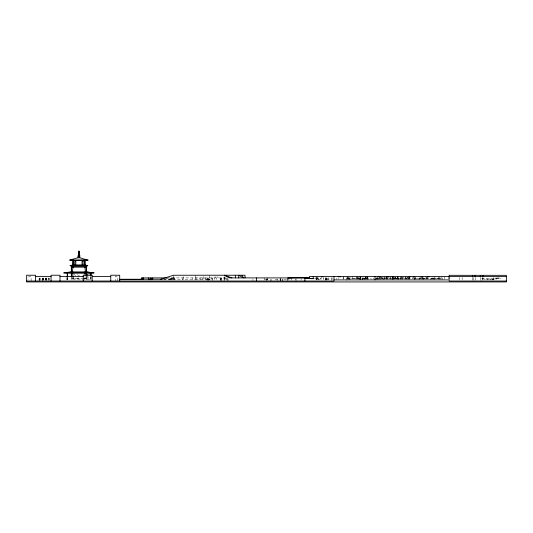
<?xml version="1.0" encoding="UTF-8"?>
<svg xmlns="http://www.w3.org/2000/svg" width="533" height="533" viewBox="0 0 533 533"><rect width="100%" height="100%" fill="white"/><g stroke="black" fill="none" stroke-linecap="round" stroke-linejoin="round"><path stroke-width="0.4" stroke-dasharray="2.67 2" d="M316.742 279.918L316.755 278.546L319.094 279.918L321.219 277.999M224.02 279.472L224.12 277.906L224.12 279.472M359.828 279.918L359.915 278.799L360.714 279.918L359.628 278.799L359.628 279.918M348.888 279.359L349.008 278.239L350.141 279.359L350.141 278.239L347.096 278.239M376.691 279.245L377.084 276.567L377.084 279.245M316.535 279.918L316.755 278.546M326.116 279.918L326.336 278.799L327.908 279.918M264.435 280.038L264.868 277.906M419.664 279.359L419.891 277.407M220.962 279.472L221.295 277.906L221.295 281.031L220.622 277.906L220.622 281.031M325.11 279.692L325.55 277.686M349.521 279.079L348.442 278.239L348.249 279.079L348.169 278.239L348.169 279.079L350.334 279.079M364.872 279.245L365.185 277.906M280.511 279.332L280.178 280.751L280.178 277.906L280.678 280.038M363.193 276.567L362.4 279.918L362.4 278.239M323.231 279.692L323.738 277.686L323.724 279.692M363.093 279.079L363.306 278.239L362.6 279.079M394.247 278.239L394.087 278.799L393.82 278.239M207.337 279.918L207.604 279.039L208.556 279.918M315.989 279.692L316.622 277.686M364.938 279.245L365.831 276.567M394.8 277.686L394.94 278.799L395.259 277.973L393.647 277.959L394.167 278.799M223.927 281.031L225.153 277.906L225.153 279.472M396.752 278.239L397.172 278.799L397.611 277.686L398.311 279.359M392.908 278.799L393.474 277.686L394.034 278.799L395.04 277.686M169.381 279.685L169.854 278.799M404.853 279.359L405.486 278.239L406.672 279.079M394.94 278.799L395.599 277.686L396.692 278.799L396.246 277.686L396.246 278.799M364.839 279.918L364.839 278.239L365.971 276.567M210.941 279.492L212.121 277.906M207.977 278.799L207.097 279.918L207.097 278.799L209.269 278.799L209.982 279.918L208.763 278.799L208.749 279.918L208.203 278.799M169.84 279.785L171.939 277.16M405.013 276.987L406.852 278.239L408.198 276.567M325.43 279.918L326.336 278.799L327.489 279.918L327.489 278.799M408.311 279.359L409.244 278.239L409.244 279.359M419.578 279.359L420.617 278.239L421.19 276.567L421.19 278.239M170.427 279.918L171.473 278.799M364.839 278.239L366.617 276.567L366.617 278.239M431.59 279.079L432.549 278.239L434.275 279.245M423.728 279.079L424.694 278.239L425.76 279.079M205.785 279.918L207.097 278.799M206.537 279.918L207.604 279.039L208.27 279.918M498.415 278.799L499.548 277.906M406.852 278.239L408.564 276.987M402.075 278.239L403.821 276.987M406.985 278.239L408.171 277.407L408.171 278.239M412.162 278.239L413.988 276.987M482.891 278.799L487.315 279.918L490.133 278.799L492.805 279.918L494.557 278.799L494.557 279.918M418.578 279.245L420.617 278.239L420.617 279.918M166.076 278.846L168.315 277.906L168.315 279.472M495.597 278.799L497.709 277.959M494.557 278.799L491.613 279.918L491.613 278.799L492.805 279.918M421.876 279.079L424.694 278.239M315.616 276.987L317.082 278.239L318.514 277.82M408.684 278.239L410.163 277.82M167.182 277.906L228.257 277.906M387.384 277.953L385.152 277.953L385.152 279.265M46.864 278.133L45.325 278.133L45.325 280.138M83.614 278.153L86.293 278.153M360.261 278.239L360.928 278.239M366.797 278.239L362.207 278.239L362.207 279.918M375.005 278.239L439.059 278.239L439.898 279.079L437.533 278.239L437.533 279.359M83.614 278.373L86.293 278.373M392.235 278.506L392.908 278.506M347.096 278.566L356.144 278.566M71.555 278.712L86.293 278.712M314.357 278.672L317.335 278.672M325.89 278.799L328.195 278.799L328.568 279.392M356.943 278.799L360.714 278.799M392.741 278.799L398.311 278.799M481.665 278.799L501.24 278.799M361.727 279.079L363.306 279.079L363.306 278.239M375.005 279.079L380.835 279.079M391.342 279.079L394.094 279.079L394.094 278.239M89.437 279.825L86.766 279.159L71.082 279.159L71.082 279.825M163.618 279.245L183.312 279.245M195.458 279.245L203.466 279.245M280.178 279.332L280.851 279.332M163.504 279.472L172.785 279.472L172.785 277.906M207.604 279.492L208.27 279.492M275.175 279.472L280.764 279.472M283.796 279.472L289.252 279.472M264.901 279.625L268.665 279.625M220.622 279.765L221.295 279.765L220.622 278.473L221.295 278.839M393.647 277.959L395.04 277.999M348.622 277.846L355.511 278.566L354.245 277.686L354.245 278.566M432.689 277.866L434.175 278.239M425.554 277.82L427.013 278.239L427.013 276.567M382.867 278.239L381.055 277.407L381.055 278.239M224.366 277.906L227.644 279.858M421.783 276.987L423.562 278.239M347.643 276.987L349.288 278.239M370.608 278.353L371.608 279.132M317.082 278.239L319.094 279.918L316.769 276.567L317.082 279.918M73.787 274.129L75.573 275.654M77.958 277.693L79.15 278.712M347.709 278.239L347.096 277.626L347.096 280.365M267.006 278.732L267.899 279.625L267.006 278.399M491.246 279.918L490.133 278.799L490.133 279.918M394.407 278.799L394.926 279.359M433.429 279.359L432.549 278.239L432.549 279.359M407.465 279.359L406.692 278.239L406.692 279.359M357.39 277.686L358.083 278.799M380.629 276.567L381.655 279.245M395.599 277.686L396.012 278.799M211.881 277.906L212.42 279.472M290.965 277.906L291.691 280.038M487.315 279.918L486.949 278.799L486.949 279.918M440.391 277.906L440.818 279.245M204.819 277.906L205.278 279.472M220.622 278.473L220.962 279.765M409.137 276.567L409.504 278.239M415.36 276.567L415.673 279.245M393.581 278.799L393.474 277.686L393.474 279.918M200.841 277.906L200.854 279.472M498.035 276.567L498.035 278.799M496.023 277.513L496.023 279.712M493.345 277.513L493.345 279.712M482.891 277.62L482.891 279.918M482.225 277.586L482.225 280.218M480.326 277.766L480.326 281.031M475.189 277.766L475.189 280.218M473.291 277.513L473.291 280.218M472.618 277.766L472.618 280.218M462.144 277.513L462.144 279.712M459.466 277.513L459.466 279.712M449.832 277.513L449.832 278.979M449.166 276.854L449.166 279.918M448.493 276.567L448.493 279.918M444.275 276.567L444.275 279.245M442.51 277.906L442.51 279.918M441.837 276.567L441.837 279.245M439.998 277.906L439.998 279.245M439.192 276.567L439.192 279.918M438.526 276.567L438.526 279.245M435.674 277.906L435.674 279.245M434.848 276.567L434.848 279.918M434.182 277.906L434.182 279.918M431.623 277.906L431.623 279.245M430.631 278.239L430.631 279.918M427.499 276.567L427.499 279.918M426.826 276.567L426.826 279.359M423.235 277.906L423.235 279.918M422.562 277.906L422.562 279.245M421.896 276.567L421.896 279.245M416.22 278.239L416.22 279.359M415.54 277.906L415.54 279.245M414.874 276.567L414.874 279.918M414.594 278.239L414.594 279.359M414.201 277.906L414.201 279.918M409.77 276.567L409.77 278.239M409.038 276.567L409.038 279.918M405.5 276.567L405.5 279.245M402.448 277.906L402.375 279.359M402.075 276.567L402.075 279.359M401.702 276.567L401.702 279.245M401.029 276.567L401.029 279.245M400.363 276.567L400.363 279.245M400.09 278.239L400.09 279.359M398.691 277.407L398.691 279.918M398.024 276.567L398.024 279.245M397.611 277.686L397.611 278.799M397.391 276.567L397.391 279.245M397.378 277.686L397.378 279.172M397.172 277.686L397.172 278.799M396.932 278.799L396.932 279.359M395.506 277.686L395.506 278.799M395.433 278.239L395.433 278.799M395.259 277.686L395.259 278.259M392.908 276.567L392.908 279.918M392.581 278.239L392.581 279.079M392.235 276.567L392.235 279.918M392.141 277.153L392.141 279.225M390.542 276.567L390.542 279.245M390.003 276.567L390.003 279.245M388.051 276.567L388.051 279.245M387.384 277.906L387.384 279.265M387.018 277.446L387.018 279.092M386.818 276.567L386.818 279.245M386.565 276.567L386.565 279.245M384.779 276.567L384.779 279.245M384.113 276.567L384.113 279.245M383.76 278.239L383.76 279.918M382.954 277.3L382.954 279.265M382.354 277.906L382.354 279.245M379.956 276.567L379.956 279.245M379.289 276.567L379.289 279.079M378.39 277.906L378.39 279.359M378.357 277.906L378.357 279.245M377.75 276.567L377.75 279.245M377.431 278.239L377.431 279.079M373.566 277.906L373.566 279.245M368.696 277.906L368.696 279.245M367.757 277.906L367.757 279.245M367.45 276.567L367.45 279.292M367.31 276.567L367.31 279.245M367.09 276.567L367.09 279.245M366.797 276.567L366.777 279.245M365.971 277.906L365.971 279.245M365.525 276.567L365.525 279.918M360.928 276.567L360.928 279.359M360.668 276.567L360.668 279.245M360.261 276.567L360.261 279.359M359.742 277.686L359.742 278.799M359.095 277.686L359.095 278.799M358.789 276.567L358.789 279.245M358.329 278.239L358.329 278.799M357.39 276.567L357.39 279.359M356.943 276.567L356.923 279.245M356.81 276.567L356.81 279.245M352.46 276.567L352.46 279.245M349.008 278.239L349.008 279.359M348.442 278.239L348.442 279.079M347.763 276.567L347.763 279.245M346.65 277.686L346.65 280.365M343.578 276.567L343.578 279.245M343.132 276.567L343.132 279.245M338.155 277.686L338.155 279.245M336.629 278.239L336.629 279.359M332.066 277.686L332.066 281.031M331.619 277.686L331.619 281.031M328.901 277.686L328.901 279.918M328.548 279.359L328.568 279.918M326.936 278.799L326.936 279.918M326.336 277.686L326.336 281.031M325.89 277.686L325.89 281.031M320.999 277.686L320.999 279.692M318.201 277.686L318.201 279.692M301.132 278.672L301.132 280.058M296.088 278.839L296.088 280.751M295.415 278.839L295.415 280.118M287.933 277.906L287.933 280.751M287.26 277.906L287.26 280.751M282.537 279.332L282.537 280.751M282.197 279.332L282.197 280.751M280.851 277.906L280.851 280.751M277.133 279.332L277.133 280.751M271.297 279.332L271.297 280.751M270.631 279.332L270.631 280.751M267.006 277.906L267.006 280.751M266.333 279.332L266.333 280.751M252.928 279.332L252.928 280.751M227.997 278.686L227.997 281.031M227.325 277.906L227.325 281.031M226.392 277.906L226.392 279.472M224.366 276.567L224.366 281.031M217.877 276.567L217.877 277.906M216.791 277.906L216.791 279.472M215.099 276.567L215.099 277.906M214.293 277.906L214.293 279.472M212.254 277.906L212.254 281.031M209.536 275.228L209.536 280.205M208.856 278.799L208.856 279.918M208.27 277.906L208.27 281.031M207.604 277.906L207.604 281.031M205.825 277.906L205.825 279.472M203.466 276.567L203.466 280.205M202.773 277.906L202.773 279.472M199.728 277.906L199.728 279.472M196.124 277.906L196.124 279.472M195.611 277.906L195.611 279.472L183.312 279.472L183.312 275.228M195.458 275.228L195.458 279.472M192.226 277.906L192.226 279.472M182.639 277.906L182.639 279.918M174.751 277.906L174.751 279.472M174.264 277.906L174.264 279.472M173.591 277.906L173.591 279.472M173.485 275.228L173.485 279.245M173.158 277.906L173.158 279.472M172.139 277.906L172.139 279.918M171.719 279.918L171.719 278.799L169.381 278.799L169.381 279.918M171.473 277.906L171.473 279.472M117.46 281.031L117.46 276.567L115.228 276.567L115.228 281.031M91.17 276.7L91.17 279.825M90.377 276.7L90.377 279.825M90.217 276.7L90.217 279.825M88.012 276.454L88.012 278.932L86.293 278.932L86.293 274.801M87.792 274.801L87.792 278.932M86.766 279.159L86.766 279.825M86.519 276.454L86.519 279.159M85.047 276.44L85.047 279.825M79.15 275.914L79.15 275.468L76.466 274.575L75.573 273.682M78.104 278.712L76.985 278.712M75.972 278.712L74.853 278.712M73.787 277.44L73.787 278.712M73.321 277.44L73.321 278.712M72.801 277.566L72.801 279.159M71.329 277.566L71.329 279.159M67.631 277.48L67.631 279.825M67.478 277.48L67.478 279.825M67.225 277.48L67.225 279.825M66.518 277.48L66.518 279.825M49.203 280.138L49.203 278.133L48.436 278.133L48.436 280.138M48.929 278.133L48.929 280.138M48.71 278.133L48.71 280.138M46.837 278.133L46.864 280.138M46.591 278.133L46.564 280.138M46.364 278.133L46.338 280.138M46.171 278.133L46.171 280.138M46.098 278.133L46.091 280.138M45.825 278.133L45.898 280.138M45.598 278.133L45.671 280.138M45.398 278.133L45.398 280.138M43.426 280.138L43.426 278.133L42.074 278.133L42.074 280.138M43.173 278.133L43.226 280.138M42.96 278.133L42.96 280.138L42.9 278.133M42.733 278.133L42.733 280.138M42.66 278.133L42.68 280.138M42.573 278.133L42.573 280.138M42.46 278.133L42.407 280.138M42.347 278.133L42.347 280.138M40.128 280.138L40.128 278.133L38.982 278.133L38.982 280.138M39.855 278.133L39.922 280.138M39.755 278.133L39.755 280.138M39.649 278.133L39.629 280.138M39.482 278.133L39.429 280.138L39.355 278.133M39.255 278.133L39.255 280.138M39.156 278.133L39.156 280.138M31.121 281.031L31.121 276.567L28.882 276.567L28.882 279.545"/><path stroke-width="0.8" d="M84.954 267.14C83.708 263.382 86.06 271.05 85.047 271.897L93.988 272.789L63.86 272.789L71.329 271.897L86.519 271.897L93.988 273.016L63.86 273.016L72.801 271.897C71.788 271.05 74.14 263.382 72.894 267.14M72.801 267.14L73.407 266.047L84.441 266.047L85.047 267.14M149.773 279.692L150.786 278.439L151.239 279.065M73.301 259.771L73.021 265.287M71.329 271.897L71.329 267.14L72.801 265.8L71.555 267.14L71.555 271.897M149.107 279.692L150.786 278.439M292.177 277.686L287.933 277.926L309.453 277.686M70.116 265.8L72.801 264.908L85.047 264.908L87.732 265.8L70.116 265.8L73.407 264.908M160.793 279.245L173.485 275.228L245.013 275.228L245.013 277.906M321.379 276.987L322.818 276.567M413.115 276.987L414.594 276.567M69.836 259.997L78.005 257.759L79.843 257.759L88.012 260.217L69.836 260.217L88.012 259.997M386.652 276.847L388.097 276.567L388.051 277.153M71.329 267.14L86.519 267.14L86.519 271.897M86.293 274.801L88.012 274.801M35.584 276.567L51.055 276.567M59.989 276.567L83.248 276.567M92.182 276.567L110.757 276.567M506.35 276.567L309.406 276.567L309.406 278.672M166.862 277.906L141.332 277.906L141.332 279.472M313.231 276.567L313.231 278.672L304.909 277.906L229.61 277.906L224.366 275.228L231.928 277.906M310.932 278.672L313.231 278.672M119.692 279.245L162.378 279.245M119.692 279.472L143.417 279.472L143.417 277.906M333.978 279.918L449.166 279.918L449.166 281.031L506.35 281.031M26.65 281.031L333.978 281.031L333.978 276.567M338.155 276.567L340.594 276.874M380.729 276.927L378.45 276.567L379.749 276.987M304.909 281.031L304.909 277.906L308.38 278.546M304.909 277.906L307.861 278.519M427.499 276.567L428.978 276.94M84.441 264.908L87.732 265.8M421.19 276.567L422.649 276.987M409.137 276.567L409.93 276.86M86.519 267.14L85.047 265.8L86.293 267.14L86.293 271.897M242.055 275.228L243.381 277.906L238.717 275.228L238.717 277.906M482.891 275.321L482.891 276.854M480.326 275.321L480.326 276.953M475.189 275.321L475.189 276.953M472.618 275.321L472.618 276.953M449.166 276.854L449.166 275.321L506.35 275.321L506.35 281.93L26.65 281.93L26.65 275.228L35.584 275.228L35.584 281.031M397.378 276.567L397.378 277.127M392.908 276.567L392.908 277.173M392.235 276.567L392.235 277.173M375.005 276.567L375.005 279.918M360.261 276.567L360.261 277.06M256.386 277.906L256.386 281.031M235.366 275.228L235.366 277.906M152.738 277.906L152.738 279.472M150.786 277.906L150.786 279.692M148.554 277.906L148.554 279.692M142.737 277.906L142.737 279.472M119.692 281.031L119.692 275.228L110.757 275.228L110.757 281.031M92.182 281.031L92.182 275.228L83.248 275.228L83.248 281.031M91.17 272.789L91.17 275.135M90.217 272.789L90.217 275.135M86.519 272.789L86.519 275.175M86.293 272.656L86.293 275.021M85.047 259.771L85.047 264.908M85.047 272.656L85.047 275.175M84.827 259.771L84.827 264.974M84.441 259.771L84.441 265.088M79.843 257.759L79.843 257.426L78.005 257.759M79.37 257.426L79.37 255.1L78.478 255.1L78.478 257.426M79.15 255.1L79.15 251.07L78.697 251.07L78.697 255.1M73.407 259.771L73.407 264.974M72.801 259.771L72.801 264.908M72.801 272.656L72.801 277.193M71.555 272.656L71.555 277.193M71.329 272.789L71.329 276.767M67.478 272.789L67.478 276.7M67.225 272.789L67.225 276.7M59.989 281.031L59.989 275.228L51.055 275.228L51.055 281.031M79.37 251.729L78.478 251.843L79.37 251.729M79.37 251.976L78.478 252.089L79.37 251.976M79.37 252.229L78.478 252.336L79.37 252.229M79.37 252.475L78.478 252.582L79.37 252.475M79.37 252.709L78.478 252.822L79.37 252.709M79.37 252.962L78.478 253.075L79.37 252.962M79.37 253.215L78.478 253.328L79.37 253.215M79.37 253.481L78.478 253.588L79.37 253.481M79.37 253.741L78.478 253.855L79.37 253.741M79.843 255.66L78.005 255.993L79.843 255.66M79.843 256.533L78.005 256.866L79.843 256.533M75.826 261.45L74.787 261.45L74.787 264.348L75.826 264.348L75.826 261.45M83.061 261.45L82.022 261.45L82.022 264.348L83.061 264.348L83.061 261.45"/></g></svg>
